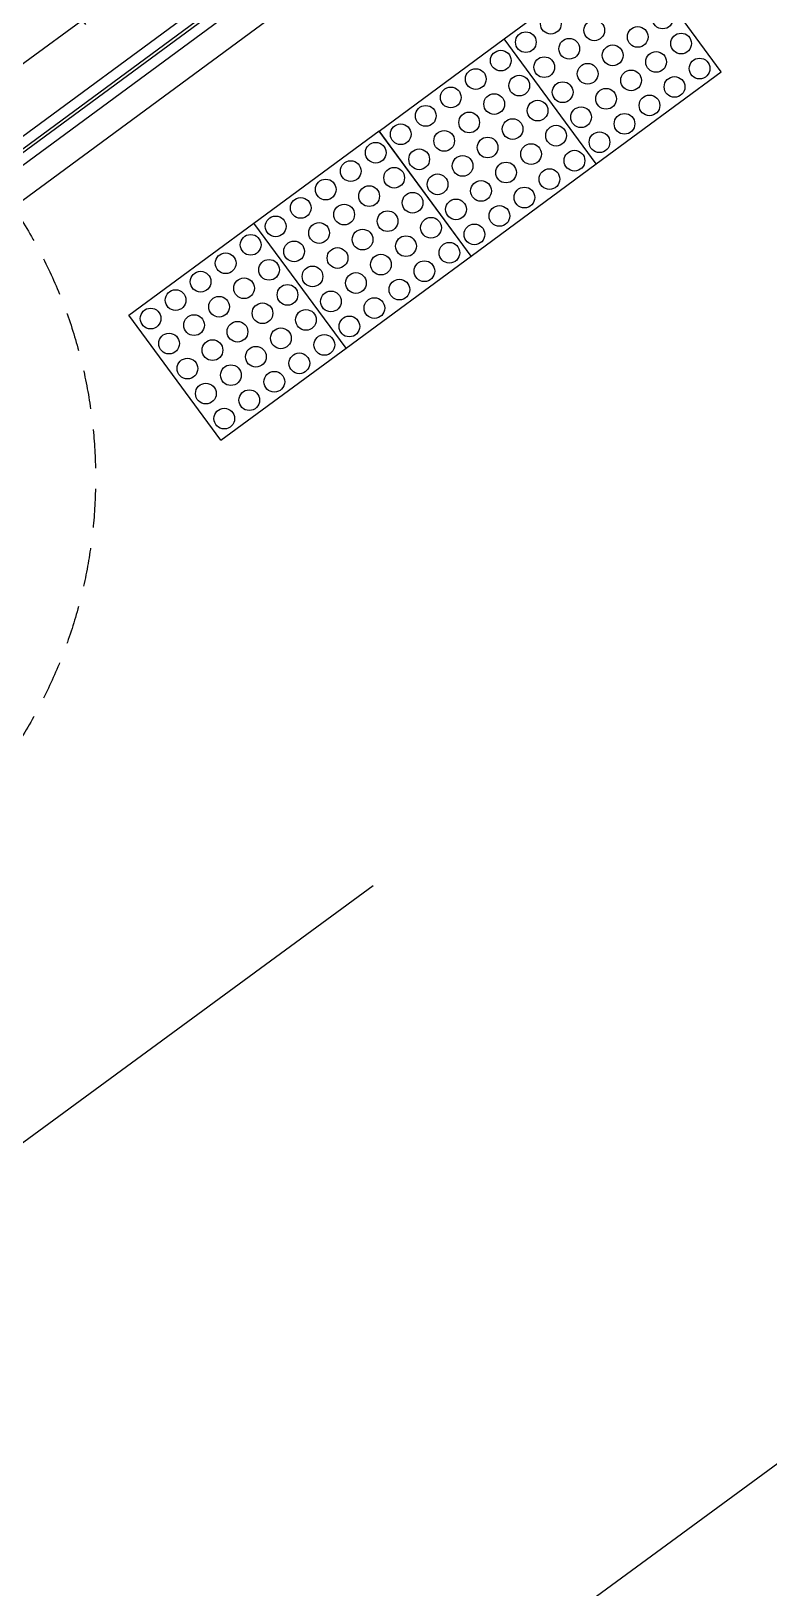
# Model space of a CAD drawing. Header units: millimetres. Extents: x 75184266 to 76346726, y -35850126 to -33679385.
# Drawn here: x 75338073 to 75339498, y -34535952 to -34532946 of the extents above; entities that cross this region are included whole.
import ezdxf

# ---------------------------------------------------------------- set-up
doc = ezdxf.new("R2010")
doc.units = ezdxf.units.MM
doc.header["$LTSCALE"] = 50
doc.header["$MEASUREMENT"] = 0
doc.linetypes.add('XR-지하3층$0$H', pattern=[1.3, 0.8, -0.5])
doc.linetypes.add('XR-지하3층$0$XR-지하3층$0$51A1코아(1층)-1$0$HID', pattern=[2.3, 1.5, -0.8])
doc.layers.add('XR-지하3층$0$XR-지하3층$0$AA-DWXM-DOOR', color=4, linetype='CONTINUOUS')
doc.layers.add('XR-지하3층$0$XR-지하3층$0$AA-XXXX-SYMB', color=7, linetype='CONTINUOUS')
doc.layers.add('건축', color=8, linetype='CONTINUOUS', plot=False)

# ---------------------------------------------------------------- blocks, each defined once
blk = doc.blocks.new('XR-지하3층$0$XR-지하3층$0$점형블럭')
at = {"layer": 'XR-지하3층$0$XR-지하3층$0$AA-XXXX-SYMB', "color": 9, "ltscale": 5}
for p, q in [((300, 300), (0, 300)), ((0, 300), (0, 0)), ((300, 300), (300, 0)), ((300, 0), (0, 0))]:
    blk.add_line(p, q, dxfattribs=at)
at = {"layer": 'XR-지하3층$0$XR-지하3층$0$AA-XXXX-SYMB', "color": 9, "ltscale": 2}
for centre in [(30, 270), (90, 270), (150, 270), (210, 270), (270, 270), (30, 210), (90, 210), (150, 210), (210, 210), (270, 210), (30, 150), (90, 150), (150, 150), (210, 150), (270, 150), (30, 90), (90, 90), (150, 90), (210, 90), (270, 90), (30, 30), (90, 30), (150, 30), (210, 30), (270, 30)]:
    blk.add_circle(centre, 20, dxfattribs=at)
blk = doc.blocks.new('XR-지하3층$0$XR-지하3층$0$dsfdf')
at = {"layer": 'XR-지하3층$0$XR-지하3층$0$AA-DWXM-DOOR', "color": 8}
for p, q in [((415.1, -563.7), (2033.6, 628.2)), ((1185.4, 127.8), (415.7, -439)), ((1211.4, 91.2), (442.3, -475.2)), ((1156.1, 82.1), (427.3, -454.5)), ((1159.7, 77.2), (430.9, -459.5))]:
    blk.add_line(p, q, dxfattribs=at)
at = {"layer": 'XR-지하3층$0$XR-지하3층$0$AA-DWXM-DOOR', "color": 8, "linetype": 'XR-지하3층$0$XR-지하3층$0$51A1코아(1층)-1$0$HID'}
blk.add_arc((1918.4, 598.6), 944.7, 219.0666, 308.4325, dxfattribs=at)
at = {"layer": 'XR-지하3층$0$XR-지하3층$0$AA-XXXX-SYMB', "extrusion": (0, 0, -1), "zscale": -1, "rotation": 143.631410486732}
for p in [(-1076.1, -449.4), (-834.5, -627.3), (-593, -805.2), (-351.4, -983.1)]:
    blk.add_blockref('XR-지하3층$0$XR-지하3층$0$점형블럭', p, dxfattribs=at)

msp = doc.modelspace()

# ---------------------------------------------------------------- hatches: boundary and pattern name
at = {"layer": '건축', "ltscale": 100}
h = msp.add_hatch(dxfattribs=at)
h.set_pattern_fill('NET', color=256, scale=5000, angle=36.2507)
h.set_pattern_definition([(126.265, (75333937.66, -34531379.7), (-503.93, -369.7), []), (216.265, (75333937.66, -34531379.7), (369.7, -503.93), [])])
h.paths.add_polyline_path([(75339411.6, -34532028.1), (75337033.1, -34533773.1), (75334375.2, -34530140.9), (75335241.5, -34529505.3), (75334629.3, -34528670.8), (75335080.8, -34528339.6), (75334903.4, -34528097.7), (75330408.9, -34531395), (75330347.5, -34531794.4), (75329232.1, -34530273.9), (75334972.8, -34526062.3), (75335919.3, -34527352.4), (75335725.8, -34527494.3), (75335903.2, -34527736.2), (75336137.1, -34527564.7)])

# ---------------------------------------------------------------- linework, layer by layer
at = {"layer": '건축'}
msp.add_line((75318295.8, -34551267.9), (75354667.6, -34524602), dxfattribs=at)
at = {"layer": '건축', "linetype": 'XR-지하3층$0$H', "ltscale": 50, "elevation": 0}
msp.add_lwpolyline([(75334499.2, -34539657.1), (75333505.5, -34537846.9), (75333580.8, -34537805.6), (75336849.3, -34535407.6), (75337121.4, -34535778.5), (75342112.3, -34532117), (75342408.1, -34532520.1), (75346987.8, -34529160.3), (75346839.9, -34528958.7), (75348629.9, -34527645.5), (75348777.8, -34527847.1)], dxfattribs=at)

# ---------------------------------------------------------------- block references
at = {"layer": '건축', "xscale": -1, "rotation": 72.73717914270141}
msp.add_blockref('XR-지하3층$0$XR-지하3층$0$dsfdf', (75338393.6, -34532155.6, 0), dxfattribs=at)

doc.saveas('drawing.dxf')
